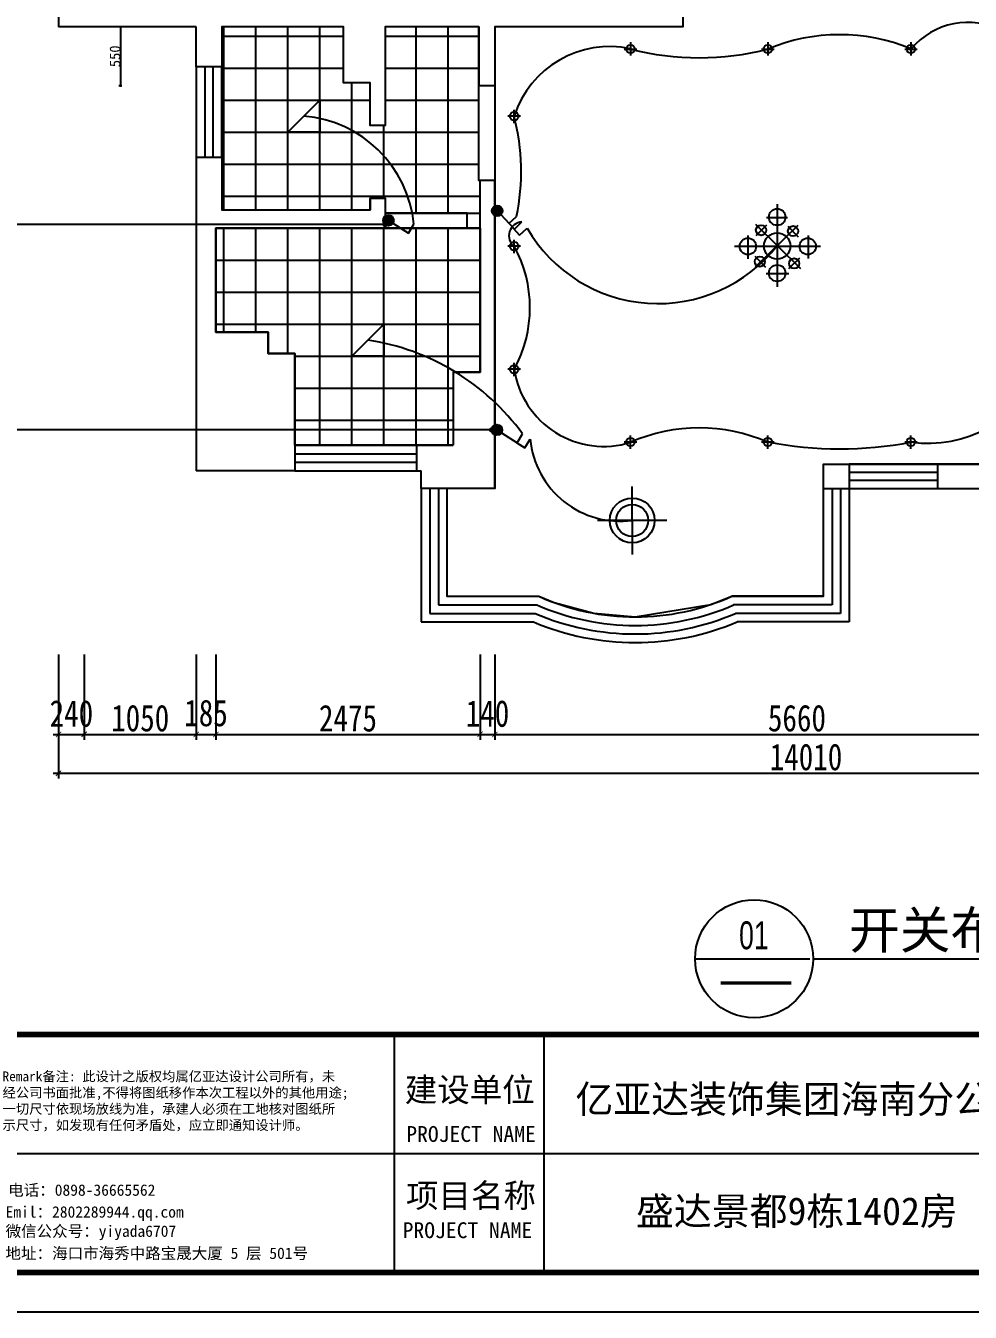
# Model space of a CAD drawing. Header units: millimetres. Extents: x 195858 to 476087, y -765534 to -702383.
# Drawn here: x 387032 to 395884, y -724474 to -712415 of the extents above; entities that cross this region are included whole.
import ezdxf
from ezdxf.enums import TextEntityAlignment as Align

# ---------------------------------------------------------------- set-up
doc = ezdxf.new("R2010")
doc.units = ezdxf.units.MM
doc.header["$PDMODE"] = 3
for name, color, linetype in [('0-01图框模板说明', 2, 'Continuous'), ('0-02图框细线', 136, 'Continuous'), ('250', 250, 'Continuous'), ('中', 33, 'Continuous'), ('家具内线', 8, 'Continuous'), ('家具外线', 4, 'Continuous')]:
    doc.layers.add(name, color=color, linetype=linetype)
doc.styles.add('ar', font='arial.ttf')
doc.styles.add('DIM', font='simhei.ttf', dxfattribs={"width": 0.8})
doc.styles.get("Standard").update_dxf_attribs({"font": 'simhei.ttf'})
doc.styles.add('黑体', font='simhei.ttf')
doc.dimstyles.new('1-10', dxfattribs={"dimscale": 10, "dimtxt": 10, "dimasz": 1, "dimexe": 1, "dimexo": 3, "dimgap": 0.5, "dimtad": 1, "dimtoh": 1, "dimdec": 0, "dimzin": 0, "dimdsep": 46, "dimtxsty": 'Standard', "dimblk": 'ARCHTICK', "dimcen": 0.09, "dimdle": 1, "dimclrd": 3, "dimclre": 3, "dimclrt": 1, "dimadec": 0, "dimazin": 0, "dimtfac": 1, "dimtdec": 0, "dimtix": 1, "dimtmove": 2, "dimatfit": 0, "dimldrblk": 'ARCHTICK', "dimfxl": 5, "dimfxlon": 1, "dimtolj": 1, "dimtzin": 0, "dimarcsym": 1})
doc.dimstyles.new('1-50', dxfattribs={"dimscale": 50, "dimtxt": 5, "dimasz": 1, "dimexe": 1, "dimexo": 0.1, "dimgap": 0.5, "dimtad": 1, "dimdec": 0, "dimdsep": 46, "dimtxsty": 'DIM', "dimblk": 'ARCHTICK', "dimcen": 4, "dimdle": 1, "dimclrd": 3, "dimclre": 3, "dimclrt": 7, "dimadec": 0, "dimazin": 0, "dimtfac": 1, "dimtdec": 0, "dimtmove": 2, "dimatfit": 3, "dimldrblk": 'DOT', "dimfxl": 15, "dimfxlon": 1, "dimarcsym": 0})
pattern_1 = [(0, (391289.6, -714311.02), (0, 300), []), (90, (391289.6, -714311.02), (-300, 2e-14), [])]

# ---------------------------------------------------------------- blocks, each defined once
blk = doc.blocks.new('_ArchTick')
at = {"color": 0, "linetype": 'ByBlock', "const_width": 0.15}
blk.add_lwpolyline([(-0.5, -0.5), (0.5, 0.5)], dxfattribs=at)
blk = doc.blocks.new('*D370')
at = {"layer": '250', "color": 3, "lineweight": -2}
for p, q in [((387340, -718307), (387340, -719107)), ((387580, -718307), (387580, -719107)), ((387290, -719057), (387630, -719057))]:
    blk.add_line(p, q, dxfattribs=at)
at = {"layer": 'Defpoints', "color": 0}
for p in [(387580, -711409), (387340, -711709), (387580, -719057)]:
    blk.add_point(p, dxfattribs=at)
at = {"layer": '250', "color": 3, "lineweight": -2, "xscale": 50, "yscale": 50, "zscale": 50, "rotation": 180}
blk.add_blockref('_ArchTick', (387340, -719057), dxfattribs=at)
at = {"layer": '250', "color": 3, "lineweight": -2, "xscale": 50, "yscale": 50, "zscale": 50}
blk.add_blockref('_ArchTick', (387580, -719057), dxfattribs=at)
at = {"layer": '250', "color": 7, "insert": (387460, -718863), "char_height": 250, "attachment_point": 5, "style": 'DIM'}
blk.add_mtext('240', dxfattribs=at)
blk = doc.blocks.new('_Dot')
at = {"color": 0, "linetype": 'ByBlock', "lineweight": -2}
blk.add_line((-0.5, 0), (-1, 0), dxfattribs=at)
at = {"color": 0, "linetype": 'ByBlock', "const_width": 0.5}
blk.add_lwpolyline([(-0.25, 0, 1), (0.25, 0, 1)], format="xyb", close=True, dxfattribs=at)
blk = doc.blocks.new('*D371')
at = {"layer": '250', "color": 3, "lineweight": -2}
for p, q in [((387580, -718307), (387580, -719107)), ((388630, -718307), (388630, -719107)), ((387530, -719057), (388680, -719057))]:
    blk.add_line(p, q, dxfattribs=at)
at = {"layer": 'Defpoints', "color": 0}
for p in [(387580, -711409), (388630, -715869), (388630, -719057)]:
    blk.add_point(p, dxfattribs=at)
at = {"layer": '250', "color": 3, "lineweight": -2, "xscale": 50, "yscale": 50, "zscale": 50, "rotation": 180}
blk.add_blockref('_ArchTick', (387580, -719057), dxfattribs=at)
at = {"layer": '250', "color": 3, "lineweight": -2, "xscale": 50, "yscale": 50, "zscale": 50}
blk.add_blockref('_ArchTick', (388630, -719057), dxfattribs=at)
at = {"layer": '250', "color": 7, "insert": (388105, -718906), "char_height": 250, "attachment_point": 5, "style": 'DIM'}
blk.add_mtext('1050', dxfattribs=at)
blk = doc.blocks.new('*D372')
at = {"layer": '250', "color": 3, "lineweight": -2}
for p, q in [((388630, -718307), (388630, -719107)), ((388815, -718307), (388815, -719107)), ((388580, -719057), (388865, -719057))]:
    blk.add_line(p, q, dxfattribs=at)
at = {"layer": 'Defpoints', "color": 0}
for p in [(388815, -714569), (388630, -715869), (388815, -719057)]:
    blk.add_point(p, dxfattribs=at)
at = {"layer": '250', "color": 3, "lineweight": -2, "xscale": 50, "yscale": 50, "zscale": 50, "rotation": 180}
blk.add_blockref('_ArchTick', (388630, -719057), dxfattribs=at)
at = {"layer": '250', "color": 3, "lineweight": -2, "xscale": 50, "yscale": 50, "zscale": 50}
blk.add_blockref('_ArchTick', (388815, -719057), dxfattribs=at)
at = {"layer": '250', "color": 7, "insert": (388722, -718858), "char_height": 250, "attachment_point": 5, "style": 'DIM'}
blk.add_mtext('185', dxfattribs=at)
blk = doc.blocks.new('*D373')
at = {"layer": '250', "color": 3, "lineweight": -2}
for p, q in [((388815, -718307), (388815, -719107)), ((391290, -718307), (391290, -719107)), ((388765, -719057), (391340, -719057))]:
    blk.add_line(p, q, dxfattribs=at)
at = {"layer": 'Defpoints', "color": 0}
for p in [(388815, -714569), (391290, -714944), (391290, -719057)]:
    blk.add_point(p, dxfattribs=at)
at = {"layer": '250', "color": 3, "lineweight": -2, "xscale": 50, "yscale": 50, "zscale": 50, "rotation": 180}
blk.add_blockref('_ArchTick', (388815, -719057), dxfattribs=at)
at = {"layer": '250', "color": 3, "lineweight": -2, "xscale": 50, "yscale": 50, "zscale": 50}
blk.add_blockref('_ArchTick', (391290, -719057), dxfattribs=at)
at = {"layer": '250', "color": 7, "insert": (390052, -718907), "char_height": 250, "attachment_point": 5, "style": 'DIM'}
blk.add_mtext('2475', dxfattribs=at)
blk = doc.blocks.new('*D374')
at = {"layer": '250', "color": 3, "lineweight": -2}
for p, q in [((391290, -718307), (391290, -719107)), ((391430, -718307), (391430, -719107)), ((391240, -719057), (391480, -719057))]:
    blk.add_line(p, q, dxfattribs=at)
at = {"layer": 'Defpoints', "color": 0}
for p in [(391290, -714944), (391430, -715806), (391430, -719057)]:
    blk.add_point(p, dxfattribs=at)
at = {"layer": '250', "color": 3, "lineweight": -2, "xscale": 50, "yscale": 50, "zscale": 50, "rotation": 180}
blk.add_blockref('_ArchTick', (391290, -719057), dxfattribs=at)
at = {"layer": '250', "color": 3, "lineweight": -2, "xscale": 50, "yscale": 50, "zscale": 50}
blk.add_blockref('_ArchTick', (391430, -719057), dxfattribs=at)
at = {"layer": '250', "color": 7, "insert": (391360, -718863), "char_height": 250, "attachment_point": 5, "style": 'DIM'}
blk.add_mtext('140', dxfattribs=at)
blk = doc.blocks.new('*D375')
at = {"layer": '250', "color": 3, "lineweight": -2}
for p, q in [((391430, -718307), (391430, -719107)), ((397090, -718307), (397090, -719107)), ((391380, -719057), (397140, -719057))]:
    blk.add_line(p, q, dxfattribs=at)
at = {"layer": 'Defpoints', "color": 0}
for p in [(397090, -714876), (391430, -715806), (397090, -719057)]:
    blk.add_point(p, dxfattribs=at)
at = {"layer": '250', "color": 3, "lineweight": -2, "xscale": 50, "yscale": 50, "zscale": 50, "rotation": 180}
blk.add_blockref('_ArchTick', (391430, -719057), dxfattribs=at)
at = {"layer": '250', "color": 3, "lineweight": -2, "xscale": 50, "yscale": 50, "zscale": 50}
blk.add_blockref('_ArchTick', (397090, -719057), dxfattribs=at)
at = {"layer": '250', "color": 7, "insert": (394260, -718906), "char_height": 250, "attachment_point": 5, "style": 'DIM'}
blk.add_mtext('5660', dxfattribs=at)
blk = doc.blocks.new('*D379')
at = {"layer": '250', "color": 3, "lineweight": -2}
for p, q in [((387340, -718672), (387340, -719472)), ((401350, -718672), (401350, -719472)), ((387290, -719422), (401400, -719422))]:
    blk.add_line(p, q, dxfattribs=at)
at = {"layer": 'Defpoints', "color": 0}
for p in [(387340, -718307), (401350, -718307), (401350, -719422)]:
    blk.add_point(p, dxfattribs=at)
at = {"layer": '250', "color": 3, "lineweight": -2, "xscale": 50, "yscale": 50, "zscale": 50, "rotation": 180}
blk.add_blockref('_ArchTick', (387340, -719422), dxfattribs=at)
at = {"layer": '250', "color": 3, "lineweight": -2, "xscale": 50, "yscale": 50, "zscale": 50}
blk.add_blockref('_ArchTick', (401350, -719422), dxfattribs=at)
at = {"layer": '250', "color": 7, "insert": (394345, -719270), "char_height": 250, "attachment_point": 5, "style": 'DIM'}
blk.add_mtext('14010', dxfattribs=at)
blk = doc.blocks.new('*D380')
at = {"layer": '250', "color": 3, "lineweight": -2}
for p, q in [((386846, -717763), (386046, -717763)), ((386096, -718053), (386096, -717713)), ((386846, -718003), (386046, -718003))]:
    blk.add_line(p, q, dxfattribs=at)
at = {"layer": 'Defpoints', "color": 0}
for p in [(386096, -717763), (392387, -717763), (393197, -718003)]:
    blk.add_point(p, dxfattribs=at)
at = {"layer": '250', "color": 3, "lineweight": -2, "xscale": 50, "yscale": 50, "zscale": 50}
for p, rotation in [((386096, -717763), 90), ((386096, -718003), 270)]:
    blk.add_blockref('_ArchTick', p, dxfattribs=dict(at, rotation=rotation))
at = {"layer": '250', "color": 7, "insert": (385882, -717883), "char_height": 250, "attachment_point": 5, "rotation": 90, "style": 'DIM'}
blk.add_mtext('240', dxfattribs=at)
blk = doc.blocks.new('*D381')
at = {"layer": '250', "color": 3, "lineweight": -2}
for p, q in [((386096, -717813), (386096, -716536)), ((386846, -716586), (386046, -716586)), ((386846, -717763), (386046, -717763))]:
    blk.add_line(p, q, dxfattribs=at)
at = {"layer": 'Defpoints', "color": 0}
for p in [(386096, -716586), (390962, -716586), (392387, -717763)]:
    blk.add_point(p, dxfattribs=at)
at = {"layer": '250', "color": 3, "lineweight": -2, "xscale": 50, "yscale": 50, "zscale": 50}
for p, rotation in [((386096, -716586), 90), ((386096, -717763), 270)]:
    blk.add_blockref('_ArchTick', p, dxfattribs=dict(at, rotation=rotation))
at = {"layer": '250', "color": 7, "insert": (385946, -717175), "char_height": 250, "attachment_point": 5, "rotation": 90, "style": 'DIM'}
blk.add_mtext('1177', dxfattribs=at)
blk = doc.blocks.new('*D382')
at = {"layer": '250', "color": 3, "lineweight": -2}
for p, q in [((386096, -716636), (386096, -716296)), ((386846, -716346), (386046, -716346)), ((386846, -716586), (386046, -716586))]:
    blk.add_line(p, q, dxfattribs=at)
at = {"layer": 'Defpoints', "color": 0}
for p in [(386096, -716346), (390962, -716346), (390962, -716586)]:
    blk.add_point(p, dxfattribs=at)
at = {"layer": '250', "color": 3, "lineweight": -2, "xscale": 50, "yscale": 50, "zscale": 50}
for p, rotation in [((386096, -716346), 90), ((386096, -716586), 270)]:
    blk.add_blockref('_ArchTick', p, dxfattribs=dict(at, rotation=rotation))
at = {"layer": '250', "color": 7, "insert": (385882, -716466), "char_height": 250, "attachment_point": 5, "rotation": 90, "style": 'DIM'}
blk.add_mtext('240', dxfattribs=at)
blk = doc.blocks.new('*D383')
at = {"layer": '250', "color": 3, "lineweight": -2}
for p, q in [((386096, -716396), (386096, -714261)), ((386846, -714311), (386046, -714311)), ((386846, -716346), (386046, -716346))]:
    blk.add_line(p, q, dxfattribs=at)
at = {"layer": 'Defpoints', "color": 0}
for p in [(386096, -714311), (390222, -714311), (390962, -716346)]:
    blk.add_point(p, dxfattribs=at)
at = {"layer": '250', "color": 3, "lineweight": -2, "xscale": 50, "yscale": 50, "zscale": 50}
for p, rotation in [((386096, -714311), 90), ((386096, -716346), 270)]:
    blk.add_blockref('_ArchTick', p, dxfattribs=dict(at, rotation=rotation))
at = {"layer": '250', "color": 7, "insert": (385944, -715329), "char_height": 250, "attachment_point": 5, "rotation": 90, "style": 'DIM'}
blk.add_mtext('2035', dxfattribs=at)
blk = doc.blocks.new('*D384')
at = {"layer": '250', "color": 3, "lineweight": -2}
for p, q in [((386846, -714141), (386046, -714141)), ((386096, -714361), (386096, -714091)), ((386846, -714311), (386046, -714311))]:
    blk.add_line(p, q, dxfattribs=at)
at = {"layer": 'Defpoints', "color": 0}
for p in [(386096, -714141), (390277, -714141), (390222, -714311)]:
    blk.add_point(p, dxfattribs=at)
at = {"layer": '250', "color": 3, "lineweight": -2, "xscale": 50, "yscale": 50, "zscale": 50}
for p, rotation in [((386096, -714141), 90), ((386096, -714311), 270)]:
    blk.add_blockref('_ArchTick', p, dxfattribs=dict(at, rotation=rotation))
at = {"layer": '250', "color": 7, "insert": (385882, -714226), "char_height": 250, "attachment_point": 5, "rotation": 90, "style": 'DIM'}
blk.add_mtext('170', dxfattribs=at)
blk = doc.blocks.new('*D385')
at = {"layer": '250', "color": 3, "lineweight": -2}
for p, q in [((386846, -712426), (386046, -712426)), ((386096, -714191), (386096, -712376)), ((386846, -714141), (386046, -714141))]:
    blk.add_line(p, q, dxfattribs=at)
at = {"layer": 'Defpoints', "color": 0}
for p in [(386096, -712426), (390277, -712426), (390277, -714141)]:
    blk.add_point(p, dxfattribs=at)
at = {"layer": '250', "color": 3, "lineweight": -2, "xscale": 50, "yscale": 50, "zscale": 50}
for p, rotation in [((386096, -712426), 90), ((386096, -714141), 270)]:
    blk.add_blockref('_ArchTick', p, dxfattribs=dict(at, rotation=rotation))
at = {"layer": '250', "color": 7, "insert": (385946, -713284), "char_height": 250, "attachment_point": 5, "rotation": 90, "style": 'DIM'}
blk.add_mtext('1715', dxfattribs=at)
blk = doc.blocks.new('*D386')
at = {"layer": '250', "color": 3, "lineweight": -2}
for p, q in [((386096, -712476), (386096, -712076)), ((386846, -712126), (386046, -712126)), ((386846, -712426), (386046, -712426))]:
    blk.add_line(p, q, dxfattribs=at)
at = {"layer": 'Defpoints', "color": 0}
for p in [(386096, -712126), (394457, -712126), (390277, -712426)]:
    blk.add_point(p, dxfattribs=at)
at = {"layer": '250', "color": 3, "lineweight": -2, "xscale": 50, "yscale": 50, "zscale": 50}
for p, rotation in [((386096, -712126), 90), ((386096, -712426), 270)]:
    blk.add_blockref('_ArchTick', p, dxfattribs=dict(at, rotation=rotation))
at = {"layer": '250', "color": 7, "insert": (385882, -712276), "char_height": 250, "attachment_point": 5, "rotation": 90, "style": 'DIM'}
blk.add_mtext('300', dxfattribs=at)
blk = doc.blocks.new('A$C277C16EF')
at = {"layer": '0-01图框模板说明', "color": 2, "const_width": 49}
blk.add_lwpolyline([(-338, 19745), (-338, 338), (-28062, 338), (-28062, 19745)], close=True, dxfattribs=at)
blk.add_lwpolyline([(-338, 2367), (-28066, 2367)], dxfattribs=at)
at = {"layer": '0-02图框细线'}
for p, q in [((-18119, 327), (-18119, 2367)), ((-16842, 327), (-16842, 2367)), ((-21553, 1352), (-338, 1352))]:
    blk.add_line(p, q, dxfattribs=at)
blk.add_lwpolyline([(0, 20083), (0, 0), (-28400, 0), (-28400, 20083)], close=True, dxfattribs=at)
for s, insert, char_height, attachment_point in [('{\\fSimHei|b0|i0|c134|p2;Remark备注: 此设计之版权均属亿亚达设计公司所有，未\\P经公司书面批准,不得将图纸移作本次工程以外的其他用途;\\P一切尺寸依现场放线为准，承建人必须在工地核对图纸所\\P示尺寸，如发现有任何矛盾处，应立即通知设计师。}', (-21458, 1541), 83.12, 7), ('{\\fSimSun|b0|i0|c134|p2;建设单位}', (-18031, 1885), 202.86, 4), ('{\\fSimSun|b0|i0|c134|p2;PROJECT NAME}', (-18018, 1518), 135.24, 4), ('{\\fSimSun|b0|i0|c134|p2;电话：0898-36665562  }', (-21410, 1036), 96.98, 4), ('{\\fSimSun|b0|i0|c134|p2;项目名称}', (-18020, 983), 202.86, 4), ('{\\fSimSun|b0|i0|c134|p2;Emil：2802289944.qq.com}', (-21432, 841), 96.98, 4), ('{\\fSimSun|b0|i0|c134|p2;PROJECT NAME}', (-18049, 698), 135.24, 4), ('{\\fSimSun|b0|i0|c134|p2;微信公众号：yiyada6707}', (-21432, 677), 96.98, 4), ('{\\fSimSun|b0|i0|c134|p2;地址：海口市海秀中路宝晟大厦 5 层 501号}', (-21433, 497), 96.98, 4)]:
    blk.add_mtext(s, dxfattribs=dict(at, insert=insert, char_height=char_height, attachment_point=attachment_point))
at = {"layer": '0-02图框细线', "char_height": 236.67, "attachment_point": 5, "style": '黑体'}
for s, insert in [('亿亚达装饰集团海南分公司', (-14640, 1802)), ('{\\fSimSun|b0|i0|c134|p2;盛达景都9栋1402房}', (-14690, 849))]:
    blk.add_mtext(s, dxfattribs=dict(at, insert=insert))
blk = doc.blocks.new('efd')
at = {"layer": '家具内线'}
for p, q in [((-22696, -712304), (-22696, -712950)), ((-22779, -712408), (-22616, -712408)), ((-22534, -712472), (-22868, -712796)), ((-22864, -712460), (-22515, -712806)), ((-22780, -712468), (-22862, -712551)), ((-22613, -712477), (-22533, -712560)), ((-22926, -712548), (-22926, -712730)), ((-22455, -712548), (-22455, -712728)), ((-23030, -712631), (-22357, -712631)), ((-22871, -712711), (-22788, -712796)), ((-22604, -712807), (-22519, -712724)), ((-22781, -712846), (-22606, -712846))]:
    blk.add_line(p, q, dxfattribs=at)
at = {"layer": '家具外线'}
for centre, radius in [((-22696, -712405), 64.5), ((-22822, -712508), 39.8), ((-22572, -712514), 39.8), ((-22925, -712634), 64.5), ((-22696, -712631), 103), ((-22457, -712634), 64.5), ((-22831, -712753), 39.8), ((-22696, -712843), 64.5), ((-22563, -712767), 39.8)]:
    blk.add_circle(centre, radius, dxfattribs=at)
blk = doc.blocks.new('*D421')
at = {"layer": '250', "color": 3, "lineweight": -2}
for p, q in [((387974, -712426), (387914, -712426)), ((387924, -712986), (387924, -712416)), ((387904, -712976), (387934, -712976))]:
    blk.add_line(p, q, dxfattribs=at)
at = {"layer": 'Defpoints', "color": 0}
for p in [(387924, -712426), (424409, -712426), (387874, -712976)]:
    blk.add_point(p, dxfattribs=at)
at = {"layer": '250', "color": 3, "lineweight": -2, "xscale": 10, "yscale": 10, "zscale": 10}
for p, rotation in [((387924, -712426), 90), ((387924, -712976), 270)]:
    blk.add_blockref('_ArchTick', p, dxfattribs=dict(at, rotation=rotation))
at = {"layer": '250', "color": 1, "insert": (387869, -712701), "char_height": 100, "attachment_point": 5, "rotation": 90}
blk.add_mtext('\\A1;550', dxfattribs=at)

msp = doc.modelspace()

# ---------------------------------------------------------------- hatches: boundary and pattern name
at = {"layer": '250'}
h = msp.add_hatch(dxfattribs=at)
h.set_pattern_fill('_USER', color=256, scale=300, style=0, double=1, pattern_type=0)
h.set_pattern_definition(pattern_1)
h.paths.add_polyline_path([(391279.6, -712976), (391279.6, -712426), (390399.6, -712426), (390399.6, -713351), (390259.6, -713351), (390259.6, -712951), (390009.6, -712951), (390009.6, -712426), (388869.6, -712426), (388869.6, -712801), (388869.6, -713651), (388869.6, -714141), (390259.6, -714141), (390259.6, -714031), (390399.6, -714031), (390399.6, -714171), (391169.6, -714171), (391289.6, -714171), (391289.6, -713866), (391279.6, -713866)])
h = msp.add_hatch(dxfattribs=at)
h.set_pattern_fill('_USER', color=256, scale=300, style=0, double=1, pattern_type=0)
h.set_pattern_definition(pattern_1)
h.paths.add_polyline_path([(391039.6, -716346), (389554.6, -716346), (389554.6, -715486), (389304.6, -715486), (389304.6, -715286), (388814.6, -715286), (388814.6, -714311), (391289.6, -714311), (391289.6, -715661), (391039.6, -715661)])
at = {"layer": '中', "linetype": 'Continuous'}
for points in [[(391400.7, -714149.2, 1), (391500.7, -714149.2, 1)], [(390380.6, -714239.4, 1), (390480.6, -714239.4, 1)], [(391398.9, -716203.6, 1), (391498.9, -716203.6, 1)]]:
    msp.add_hatch(color=256, dxfattribs=at).paths.add_polyline_path(points)

# ---------------------------------------------------------------- linework, layer by layer
at = {"color": 2}
msp.add_line((393305.3, -721160.4), (394381.2, -721160.4), dxfattribs=at)
msp.add_line((394411.7, -721160.4), (397419.3, -721160.4))
at = {"color": 150}
msp.add_circle((393858.5, -721160.4), 553.2, dxfattribs=at)
at = {"layer": '250', "color": 3}
for p, q in [((387339.6, -708318), (387339.6, -712426)), ((388629.6, -712801), (388629.6, -713651)), ((388709.6, -712801), (388709.6, -713651)), ((388789.6, -713651), (388789.6, -712801)), ((388869.6, -713651), (388869.6, -712801)), ((389554.6, -716346), (390694.6, -716346)), ((389554.6, -716426), (390694.6, -716426)), ((389554.6, -716506), (390694.6, -716506)), ((395579.6, -716523), (394749.6, -716523)), ((389554.6, -716586), (390694.6, -716586)), ((395579.6, -716603), (394749.6, -716603)), ((394749.6, -716673), (395579.6, -716673)), ((390739.6, -716753), (390739.6, -718003)), ((390739.6, -716753), (390739.6, -718003)), ((390819.6, -716753), (390819.6, -717923)), ((390819.6, -716753), (390819.6, -717923)), ((390899.6, -716753), (390899.6, -717843)), ((390899.6, -716753), (390899.6, -717843)), ((390979.6, -716753), (390979.6, -717763)), ((390979.6, -716753), (390979.6, -717763)), ((394509.6, -717763), (394509.6, -716753)), ((394589.6, -716753), (394589.6, -717843)), ((394669.6, -716753), (394669.6, -717923)), ((394749.6, -716753), (394749.6, -718003)), ((394749.6, -716753), (395579.6, -716753)), ((390979.6, -717763), (391839.6, -717763)), ((394509.6, -717763), (393649.6, -717763)), ((390899.6, -717843), (391822.7, -717843)), ((394589.6, -717843), (393666.5, -717843)), ((390739.6, -718003), (391789.8, -718003)), ((390819.6, -717923), (391806.1, -717923)), ((394669.6, -717923), (393683.1, -717923)), ((394749.6, -718003), (393699.5, -718003))]:
    msp.add_line(p, q, dxfattribs=at)
at = {"layer": '250', "color": 251}
for p, q in [((393189.6, -709596), (393189.6, -712426)), ((393189.6, -712426), (391429.6, -712426))]:
    msp.add_line(p, q, dxfattribs=at)
at = {"layer": '250', "color": 0}
for p, q in [((388629.6, -712426), (387339.6, -712426)), ((388629.6, -712801), (388629.6, -712426)), ((388869.6, -712426), (388869.6, -712801)), ((390009.6, -712426), (388869.6, -712426)), ((390009.6, -712951), (390009.6, -712426)), ((390399.6, -712426), (390399.6, -713351)), ((391279.6, -712426), (390399.6, -712426)), ((391279.6, -712426), (391279.6, -712976)), ((391429.6, -712426), (391429.6, -712976)), ((388869.6, -712801), (388629.6, -712801)), ((390259.6, -712951), (390009.6, -712951)), ((390259.6, -713351), (390259.6, -712951)), ((391279.6, -712976), (391429.6, -712976)), ((390399.6, -713351), (390259.6, -713351)), ((388869.6, -713651), (388629.6, -713651)), ((388629.6, -713651), (388629.6, -716586)), ((388869.6, -713651), (388869.6, -714141)), ((391429.6, -713866), (391289.6, -713866)), ((391289.6, -714311), (391289.6, -713866)), ((391429.6, -716523), (391429.6, -713866)), ((390399.6, -714031), (390259.6, -714031)), ((390259.6, -714031), (390259.6, -714141)), ((390399.6, -714031), (390399.6, -714311)), ((388869.6, -714141), (390259.6, -714141)), ((391169.6, -714311), (391169.6, -714171)), ((391169.6, -714171), (391289.6, -714171)), ((390399.6, -714311), (388814.6, -714311)), ((388814.6, -714311), (388814.6, -715286)), ((391289.6, -714311), (391169.6, -714311)), ((391289.6, -715661), (391289.6, -714311)), ((388814.6, -715286), (389304.6, -715286)), ((389304.6, -715286), (389304.6, -715486)), ((389304.6, -715486), (389554.6, -715486)), ((389554.6, -715486), (389554.6, -716346)), ((391039.6, -715661), (391289.6, -715661)), ((391039.6, -715661), (391039.6, -716346)), ((389554.6, -716346), (389554.6, -716586)), ((390694.6, -716346), (391039.6, -716346)), ((390694.6, -716346), (390694.6, -716586)), ((391429.6, -716753), (391429.6, -716523)), ((394509.6, -716753), (394509.6, -716523)), ((394509.6, -716523), (394749.6, -716523)), ((394749.6, -716523), (394749.6, -716753)), ((396719.6, -716523), (395579.6, -716523)), ((395579.6, -716753), (395579.6, -716523)), ((389314.6, -716586), (388629.6, -716586)), ((389554.6, -716586), (389314.6, -716586)), ((390694.6, -716586), (390739.6, -716586)), ((390739.6, -716753), (390739.6, -716586)), ((391429.6, -716591), (391429.6, -716591)), ((390979.6, -716753), (390739.6, -716753)), ((391429.6, -716753), (390979.6, -716753)), ((394509.6, -716753), (394749.6, -716753)), ((395579.6, -716753), (396299.6, -716753))]:
    msp.add_line(p, q, dxfattribs=at)
at = {"layer": '250', "color": 2}
for p, q in [((391169.6, -714171), (390399.6, -714171)), ((391169.6, -714311), (390399.6, -714311))]:
    msp.add_line(p, q, dxfattribs=at)
at = {"layer": '250', "color": 251}
for points in [[(396719.6, -716523), (396719.6, -715593), (397089.6, -715593), (397089.6, -712173), (393189.6, -712173), (393189.6, -712426), (391429.6, -712426), (391429.6, -716753), (390979.6, -716753), (390979.6, -717763), (391839.6, -717763), (391985, -717821.9), (392355.4, -717921.7), (392744.6, -717956.1), (393452.3, -717840.2), (393649.6, -717763), (394509.6, -717763), (394509.6, -716753), (394509.6, -716523), (396719.6, -716523)], [(391039.6, -716346), (389554.6, -716346), (389554.6, -715486), (389304.6, -715486), (389304.6, -715286), (388814.6, -715286), (388814.6, -714311), (391289.6, -714311), (391289.6, -715661), (391039.6, -715661), (391039.6, -716346)]]:
    msp.add_lwpolyline(points, dxfattribs=at)
msp.add_lwpolyline([(391279.6, -712976), (391279.6, -712426), (390399.6, -712426), (390399.6, -713351), (390259.6, -713351), (390259.6, -712951), (390009.6, -712951), (390009.6, -712426), (388869.6, -712426), (388869.6, -712801), (388869.6, -713651), (388869.6, -714141), (390259.6, -714141), (390259.6, -714031), (390399.6, -714031), (390399.6, -714171), (391169.6, -714171), (391289.6, -714171), (391289.6, -713866), (391279.6, -713866)], close=True, dxfattribs=at)
at = {"layer": '250', "color": 1}
for points in [[(392700.7, -712567.1), (392700.7, -712692)], [(393987.4, -712567.1), (393987.4, -712692)], [(395328.7, -712567.1), (395328.7, -712692)], [(392642.2, -712632.9), (392759.2, -712632.9)], [(393928.9, -712632.9), (394045.9, -712632.9)], [(395270.2, -712632.9), (395387.2, -712632.9)], [(391668.1, -713262.9), (391551.1, -713262.9)], [(391609.6, -713328.7), (391609.6, -713203.7)], [(391668.1, -714480.4), (391551.1, -714480.4)], [(391609.6, -714546.3), (391609.6, -714421.3)], [(391609.6, -715700.7), (391609.6, -715575.7)], [(391668.1, -715634.9), (391551.1, -715634.9)], [(392642.2, -716316.1), (392759.2, -716316.1)], [(392700.7, -716382), (392700.7, -716257)], [(393928.9, -716316.1), (394045.9, -716316.1)], [(393987.4, -716382), (393987.4, -716257)], [(395270.2, -716316.1), (395387.2, -716316.1)], [(395328.7, -716382), (395328.7, -716257)]]:
    msp.add_lwpolyline(points, dxfattribs=at)
msp.add_lwpolyline([(391429.6, -713866), (391279.6, -713866), (391279.6, -712976), (391429.6, -712976)], close=True, dxfattribs=at)
at = {"layer": '250', "color": 2}
for points in [[(389789.6, -713411), (389489.6, -713411), (389489.6, -713111), (389789.6, -713111)], [(390389.6, -715511), (390089.6, -715511), (390089.6, -715211), (390389.6, -715211)]]:
    msp.add_lwpolyline(points, close=True, dxfattribs=at)
for points in [[(389789.6, -713111), (389489.6, -713411)], [(390389.6, -715211), (390089.6, -715511)]]:
    msp.add_lwpolyline(points, dxfattribs=at)
at = {"layer": '250', "color": 6}
for points in [[(393039.2, -717051.5), (392715.9, -717051.5), (392715.9, -716732.2)], [(392715.9, -717051.5), (392389.8, -717051.5)], [(393039.2, -717051.5), (392715.9, -717051.5), (392715.9, -717370.8)]]:
    msp.add_lwpolyline(points, dxfattribs=at)
at = {"layer": '250', "color": 1}
for centre in [(392700.7, -712632.9), (393987.4, -712632.9), (395328.8, -712632.9), (391609.5, -713262.9), (391609.5, -714480.4), (391609.5, -715634.9), (392700.7, -716316.1), (393987.4, -716316.1), (395328.8, -716316.1)]:
    msp.add_circle(centre, 40, dxfattribs=at)
at = {"layer": '250', "color": 6}
for radius in [210, 150]:
    msp.add_circle((392715.9, -717051.5), radius, dxfattribs=at)
at = {"layer": '250', "color": 2}
for centre, radius, start, end in [((395864.4, -713082), 699, 345.00364, 140.02717), ((394662.1, -714258.2), 1759.8, 67.74144, 112.54621), ((392505.7, -713550.1), 941, 78.04224, 162.22519), ((393344, -710153.3), 2561.7, 255.45485, 284.54515), ((389545.3, -714387.3), 1130.2, 5.65809, 85.21164), ((389595.8, -713781.2), 2079.5, 348.30713, 14.43493), ((391689.9, -714382.9), 128.9, 93.26729, 231.48687), ((392957.7, -713601.4), 1417.7, 210.08936, 321.98483), ((390561.9, -715057.6), 1196.2, 331.14719, 28.85281), ((389904.2, -717546.9), 2211.4, 36.22333, 81.27622), ((392449.1, -715508.7), 848.9, 188.54477, 287.23875), ((395494.7, -715194.4), 1133.9, 261.58073, 337.14374), ((393344, -717780.7), 1596.6, 66.23711, 113.76291), ((392604.8, -716211.5), 847.4, 185.35912, 277.52997), ((394667, -712758.5), 3622, 259.18531, 280.52705)]:
    msp.add_arc(centre, radius, start, end, dxfattribs=at)
at = {"layer": '250', "color": 3}
for radius, start, end in [(2217.2, 245.90982, 294.09018), (2297.2, 246.33919, 293.66081), (2457.2, 247.13325, 292.86675), (2377.2, 246.74638, 293.25362)]:
    msp.add_arc((392744.6, -715738.9), radius, start, end, dxfattribs=at)
at = {"layer": '中', "linetype": 'Continuous'}
for p, q in [((390473.3, -714265.4), (390618.9, -714360.1)), ((390618.9, -714360.1), (390670, -714275.8)), ((391485.4, -714185.2), (391602.5, -714313.5)), ((391560.9, -714267.9), (391632.1, -714202.7)), ((391611.9, -714322.9), (391682.5, -714254.2)), ((391601.3, -714312.7), (391659.9, -714378.5)), ((391659.9, -714378.5), (391731, -714312.2)), ((391491.5, -716229.7), (391637.2, -716324.3)), ((391635.8, -716323.8), (391709.1, -716372.7)), ((391637.2, -716324.3), (391688.2, -716240)), ((391709.1, -716372.7), (391761.1, -716290.6))]:
    msp.add_line(p, q, dxfattribs=at)
for centre in [(391450.7, -714149.2), (390430.6, -714239.4), (391448.9, -716203.6)]:
    msp.add_circle(centre, 50, dxfattribs=at)

# ---------------------------------------------------------------- block references
at = {"layer": '250', "color": 7, "xscale": 1.100000000005821, "yscale": 1.100000000005821, "zscale": 1.1}
msp.add_blockref('A$C277C16EF', (410418.5, -724474), dxfattribs=at)
at = {"layer": '250', "color": 1, "xscale": 1.200000000011642, "yscale": 1.200000000069849, "zscale": 1.2}
msp.add_blockref('efd', (421310, 140677.9), dxfattribs=at)

# ---------------------------------------------------------------- texts
at = {"color": 2, "style": 'ar', "flags": 8}
msp.add_attdef('开关布置图', text='原始结构图', height=348.48, dxfattribs=at).set_placement((395937.3, -720885.4), align=Align.MIDDLE)
at = {"color": 2, "style": 'ar', "width": 0.680032}
msp.add_attdef('01', text='02', height=261.36, dxfattribs=at).set_placement((393718, -721071.3), (393994.2, -721071.3), align=Align.FIT)
at = {"color": 2, "style": 'ar', "width": 7.452088, "flags": 8}
msp.add_attdef('-', text='-', height=261.4, dxfattribs=at).set_placement((393423.1, -721489), (394329.2, -721489), align=Align.FIT)

# ---------------------------------------------------------------- dimensions: what is measured, and where the dimension line sits
at = {"layer": '250', "color": 0}
for base, p1, p2, picture, middle in [((387579.6, -719057.2), (387339.6, -711708.5), (387579.6, -711408.5), '*D370', (387459.6, -718862.7)), ((388814.6, -719057.2), (388629.6, -715868.5), (388814.6, -714568.5), '*D372', (388722.1, -718858.5)), ((391429.6, -719057.2), (391289.6, -714943.5), (391429.6, -715805.5), '*D374', (391359.6, -718862.7))]:
    dim = msp.add_linear_dim(base=base, p1=p1, p2=p2, dimstyle='1-50', dxfattribs=at)
    dim.commit()
    dim.dimension.update_dxf_attribs({"geometry": picture, "text_midpoint": middle, "dimtype": 160})
for base, p1, p2, picture, middle in [((388629.6, -719057.2), (387579.6, -711408.5), (388629.6, -715868.5), '*D371', (388104.6, -718905.8)), ((391289.6, -719057.2), (388814.6, -714568.5), (391289.6, -714943.5), '*D373', (390052.1, -718907.2)), ((397089.6, -719057.2), (391429.6, -715805.5), (397089.6, -714875.5), '*D375', (394259.6, -718905.8)), ((401349.6, -719421.6), (387339.6, -718307.2), (401349.6, -718307.2), '*D379', (394344.6, -719270.2))]:
    dim = msp.add_linear_dim(base=base, p1=p1, p2=p2, dimstyle='1-50', dxfattribs=at)
    dim.commit()
    dim.dimension.update_dxf_attribs({"geometry": picture, "text_midpoint": middle})
at = {"layer": '250', "color": 251}
dim = msp.add_linear_dim(base=(386095.6, -712126), p1=(390277.3, -712426), p2=(394457.3, -712126), angle=270, dimstyle='1-50', dxfattribs=at)
dim.commit()
dim.dimension.update_dxf_attribs({"geometry": '*D386', "text_midpoint": (385881.7, -712276)})
at = {"layer": '250', "color": 0}
for base, p1, p2, picture, middle in [((386095.6, -712426), (390277.3, -714141), (390277.3, -712426), '*D385', (385945.6, -713283.5)), ((386095.6, -714141), (390222.3, -714311), (390277.3, -714141), '*D384', (385881.7, -714226)), ((386095.6, -714311), (390962.3, -716346), (390222.3, -714311), '*D383', (385944.2, -715328.5)), ((386095.6, -716346), (390962.3, -716586), (390962.3, -716346), '*D382', (385881.7, -716466)), ((386095.6, -716586), (392387.3, -717763), (390962.3, -716586), '*D381', (385945.6, -717174.5)), ((386095.6, -717763), (393196.9, -718003), (392387.3, -717763), '*D380', (385881.7, -717883))]:
    dim = msp.add_linear_dim(base=base, p1=p1, p2=p2, angle=270, dimstyle='1-50', dxfattribs=at)
    dim.commit()
    dim.dimension.update_dxf_attribs({"geometry": picture, "text_midpoint": middle})
at = {"layer": '250', "color": 2}
dim = msp.add_linear_dim(base=(387924.1, -712426), p1=(387874.1, -712976), p2=(424409.4, -712426), angle=90, dimstyle='1-10', dxfattribs=at)
dim.commit()
dim.dimension.update_dxf_attribs({"geometry": '*D421', "text_midpoint": (387868.6, -712701)})

# ---------------------------------------------------------------- leaders
for points in [[(390399.6, -714278.6), (383914.2, -714278.6)], [(391398.9, -716203.6), (383924, -716203.6)]]:
    msp.add_leader(points, dimstyle='1-50', override={"dimtad": 0}, dxfattribs=at)

doc.saveas('drawing.dxf')
